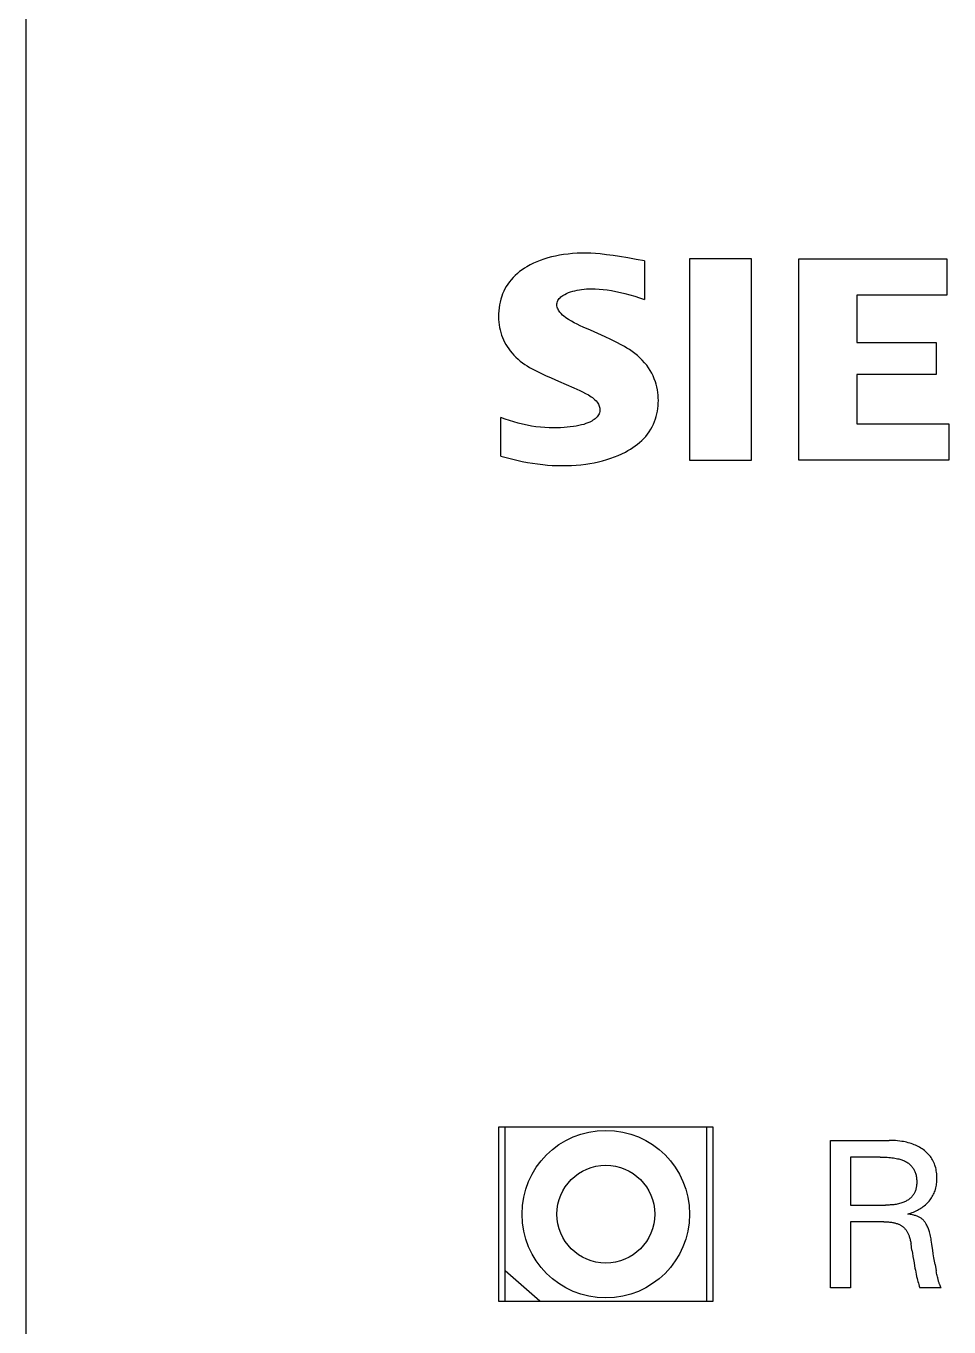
# Model space of a CAD drawing. Extents: x 0 to 420, y 0 to 297.
# Drawn here: x 133.06 to 146.83, y 205.48 to 224.89 of the extents above; entities that cross this region are included whole.
import ezdxf

# ---------------------------------------------------------------- set-up
doc = ezdxf.new("R2010")
doc.units = 0
doc.header["$LTSCALE"] = 23.1
doc.layers.add('10000_FRONT', color=7, linetype='CONTINUOUS')

msp = doc.modelspace()

# ---------------------------------------------------------------- linework, layer by layer
at = {"layer": '10000_FRONT', "color": 7, "linetype": 'CONTINUOUS'}
for p, q in [((133.06, 159.468), (133.06, 247.468)), ((140.961, 221.462), (140.902, 221.449)), ((141.02, 221.474), (140.961, 221.462)), ((141.08, 221.483), (141.02, 221.474)), ((141.147, 221.492), (141.08, 221.483)), ((141.214, 221.499), (141.147, 221.492)), ((141.281, 221.504), (141.214, 221.499)), ((141.348, 221.506), (141.281, 221.504)), ((141.416, 221.506), (141.348, 221.506)), ((141.485, 221.504), (141.416, 221.506)), ((141.555, 221.499), (141.485, 221.504)), ((141.624, 221.493), (141.555, 221.499)), ((141.721, 221.482), (141.624, 221.493)), ((141.818, 221.469), (141.721, 221.482)), ((141.914, 221.455), (141.818, 221.469)), ((140.496, 221.28), (140.46, 221.255)), ((140.533, 221.302), (140.496, 221.28)), ((140.582, 221.33), (140.533, 221.302)), ((140.631, 221.354), (140.582, 221.33)), ((140.682, 221.377), (140.631, 221.354)), ((140.733, 221.397), (140.682, 221.377)), ((140.786, 221.416), (140.733, 221.397)), ((140.843, 221.433), (140.786, 221.416)), ((140.902, 221.449), (140.843, 221.433)), ((142.038, 221.434), (141.914, 221.455)), ((142.162, 221.412), (142.038, 221.434)), ((142.286, 221.39), (142.162, 221.412)), ((142.286, 221.39), (142.286, 220.814)), ((142.958, 221.422), (142.958, 218.414)), ((143.886, 221.422), (142.958, 221.422)), ((143.886, 218.414), (143.886, 221.422)), ((144.59, 218.414), (144.59, 221.422)), ((144.59, 221.422), (146.798, 221.422)), ((146.798, 221.422), (146.798, 220.878)), ((140.272, 221.077), (140.249, 221.044)), ((140.298, 221.109), (140.272, 221.077)), ((140.327, 221.142), (140.298, 221.109)), ((140.358, 221.173), (140.327, 221.142)), ((140.391, 221.202), (140.358, 221.173)), ((140.425, 221.229), (140.391, 221.202)), ((140.46, 221.255), (140.425, 221.229)), ((140.171, 220.899), (140.157, 220.861)), ((140.188, 220.937), (140.171, 220.899)), ((140.206, 220.974), (140.188, 220.937)), ((140.226, 221.009), (140.206, 220.974)), ((140.249, 221.044), (140.226, 221.009)), ((141.055, 220.864), (141.071, 220.875)), ((141.071, 220.875), (141.098, 220.89)), ((141.098, 220.89), (141.126, 220.904)), ((141.126, 220.904), (141.155, 220.916)), ((141.155, 220.916), (141.184, 220.926)), ((141.184, 220.926), (141.216, 220.936)), ((141.216, 220.936), (141.249, 220.945)), ((141.249, 220.945), (141.282, 220.953)), ((141.282, 220.953), (141.316, 220.959)), ((141.316, 220.959), (141.35, 220.965)), ((141.35, 220.965), (141.385, 220.969)), ((141.385, 220.969), (141.42, 220.972)), ((141.42, 220.972), (141.456, 220.973)), ((141.456, 220.973), (141.492, 220.974)), ((141.492, 220.974), (141.551, 220.973)), ((141.551, 220.973), (141.61, 220.97)), ((141.61, 220.97), (141.67, 220.964)), ((141.67, 220.964), (141.729, 220.956)), ((141.729, 220.956), (141.796, 220.946)), ((141.796, 220.946), (141.862, 220.933)), ((141.862, 220.933), (141.928, 220.919)), ((141.928, 220.919), (141.994, 220.903)), ((141.994, 220.903), (142.068, 220.883)), ((142.068, 220.883), (142.141, 220.862)), ((145.454, 220.878), (145.454, 220.174)), ((146.798, 220.878), (145.454, 220.878)), ((140.118, 220.688), (140.113, 220.644)), ((140.124, 220.732), (140.118, 220.688)), ((140.133, 220.776), (140.124, 220.732)), ((140.144, 220.818), (140.133, 220.776)), ((140.157, 220.861), (140.144, 220.818)), ((140.98, 220.734), (140.981, 220.75)), ((140.982, 220.718), (140.98, 220.734)), ((140.981, 220.75), (140.984, 220.766)), ((140.985, 220.701), (140.982, 220.718)), ((140.984, 220.766), (140.989, 220.782)), ((140.99, 220.685), (140.985, 220.701)), ((140.989, 220.782), (140.995, 220.797)), ((140.997, 220.669), (140.99, 220.685)), ((140.995, 220.797), (141.003, 220.811)), ((141.003, 220.811), (141.014, 220.826)), ((141.014, 220.826), (141.027, 220.84)), ((141.027, 220.84), (141.04, 220.853)), ((141.04, 220.853), (141.055, 220.864)), ((142.141, 220.862), (142.214, 220.839)), ((142.214, 220.839), (142.286, 220.814)), ((140.111, 220.6), (140.11, 220.556)), ((140.11, 220.556), (140.111, 220.516)), ((140.113, 220.644), (140.111, 220.6)), ((140.111, 220.516), (140.114, 220.476)), ((141.005, 220.654), (140.997, 220.669)), ((141.014, 220.639), (141.005, 220.654)), ((141.024, 220.625), (141.014, 220.639)), ((141.042, 220.603), (141.024, 220.625)), ((141.063, 220.582), (141.042, 220.603)), ((141.084, 220.563), (141.063, 220.582)), ((141.107, 220.546), (141.084, 220.563)), ((141.13, 220.53), (141.107, 220.546)), ((141.154, 220.514), (141.13, 220.53)), ((141.197, 220.49), (141.154, 220.514)), ((141.24, 220.466), (141.197, 220.49)), ((140.114, 220.476), (140.118, 220.437)), ((140.118, 220.437), (140.124, 220.398)), ((140.124, 220.398), (140.132, 220.359)), ((140.132, 220.359), (140.142, 220.321)), ((140.142, 220.321), (140.154, 220.283)), ((141.283, 220.444), (141.24, 220.466)), ((141.327, 220.423), (141.283, 220.444)), ((141.372, 220.403), (141.327, 220.423)), ((141.482, 220.354), (141.372, 220.403)), ((141.593, 220.304), (141.482, 220.354)), ((141.703, 220.254), (141.593, 220.304)), ((140.154, 220.283), (140.167, 220.247)), ((140.167, 220.247), (140.182, 220.212)), ((140.182, 220.212), (140.2, 220.177)), ((140.2, 220.177), (140.218, 220.143)), ((140.218, 220.143), (140.239, 220.11)), ((140.239, 220.11), (140.261, 220.078)), ((141.785, 220.216), (141.703, 220.254)), ((141.866, 220.175), (141.785, 220.216)), ((141.947, 220.133), (141.866, 220.175)), ((141.987, 220.112), (141.947, 220.133)), ((142.026, 220.089), (141.987, 220.112)), ((145.454, 220.174), (146.638, 220.174)), ((146.638, 220.174), (146.638, 219.694)), ((140.261, 220.078), (140.284, 220.046)), ((140.284, 220.046), (140.311, 220.014)), ((140.311, 220.014), (140.34, 219.982)), ((140.34, 219.982), (140.37, 219.952)), ((140.37, 219.952), (140.401, 219.923)), ((140.401, 219.923), (140.433, 219.895)), ((142.065, 220.065), (142.026, 220.089)), ((142.103, 220.04), (142.065, 220.065)), ((142.143, 220.01), (142.103, 220.04)), ((142.182, 219.978), (142.143, 220.01)), ((142.219, 219.945), (142.182, 219.978)), ((142.255, 219.909), (142.219, 219.945)), ((142.288, 219.871), (142.255, 219.909)), ((140.433, 219.895), (140.467, 219.87)), ((140.467, 219.87), (140.501, 219.845)), ((140.501, 219.845), (140.538, 219.822)), ((140.538, 219.822), (140.574, 219.8)), ((140.574, 219.8), (140.612, 219.779)), ((140.612, 219.779), (140.65, 219.759)), ((140.65, 219.759), (140.73, 219.718)), ((140.73, 219.718), (140.812, 219.68)), ((142.32, 219.832), (142.288, 219.871)), ((142.347, 219.794), (142.32, 219.832)), ((142.372, 219.755), (142.347, 219.794)), ((142.395, 219.715), (142.372, 219.755)), ((142.416, 219.673), (142.395, 219.715)), ((140.812, 219.68), (140.894, 219.643)), ((140.894, 219.643), (141.006, 219.594)), ((141.006, 219.594), (141.119, 219.546)), ((141.119, 219.546), (141.232, 219.498)), ((142.434, 219.631), (142.416, 219.673)), ((142.45, 219.587), (142.434, 219.631)), ((142.462, 219.548), (142.45, 219.587)), ((142.472, 219.509), (142.462, 219.548)), ((145.454, 219.694), (145.454, 218.958)), ((146.638, 219.694), (145.454, 219.694)), ((141.232, 219.498), (141.277, 219.478)), ((141.277, 219.478), (141.321, 219.457)), ((141.321, 219.457), (141.364, 219.436)), ((141.364, 219.436), (141.407, 219.413)), ((141.407, 219.413), (141.45, 219.389)), ((141.45, 219.389), (141.47, 219.376)), ((141.47, 219.376), (141.491, 219.363)), ((141.491, 219.363), (141.51, 219.349)), ((141.51, 219.349), (141.529, 219.334)), ((141.529, 219.334), (141.547, 219.318)), ((142.48, 219.468), (142.472, 219.509)), ((142.486, 219.428), (142.48, 219.468)), ((142.491, 219.387), (142.486, 219.428)), ((142.493, 219.346), (142.491, 219.387)), ((142.494, 219.305), (142.493, 219.346)), ((141.547, 219.318), (141.564, 219.3)), ((141.564, 219.3), (141.58, 219.281)), ((141.58, 219.281), (141.59, 219.267)), ((141.59, 219.267), (141.599, 219.253)), ((141.599, 219.253), (141.607, 219.238)), ((141.607, 219.238), (141.613, 219.223)), ((141.613, 219.223), (141.618, 219.207)), ((141.62, 219.141), (141.616, 219.124)), ((141.618, 219.207), (141.622, 219.191)), ((141.623, 219.157), (141.62, 219.141)), ((141.622, 219.191), (141.623, 219.174)), ((141.623, 219.174), (141.623, 219.157)), ((142.473, 219.108), (142.481, 219.147)), ((142.481, 219.147), (142.487, 219.186)), ((142.487, 219.186), (142.491, 219.226)), ((142.491, 219.226), (142.493, 219.265)), ((142.493, 219.265), (142.494, 219.305)), ((140.142, 218.478), (140.142, 219.054)), ((140.207, 219.03), (140.142, 219.054)), ((140.272, 219.007), (140.207, 219.03)), ((140.337, 218.987), (140.272, 219.007)), ((140.404, 218.968), (140.337, 218.987)), ((140.469, 218.952), (140.404, 218.968)), ((140.535, 218.938), (140.469, 218.952)), ((140.601, 218.926), (140.535, 218.938)), ((141.307, 218.933), (141.267, 218.925)), ((141.348, 218.943), (141.307, 218.933)), ((141.38, 218.951), (141.348, 218.943)), ((141.411, 218.961), (141.38, 218.951)), ((141.442, 218.973), (141.411, 218.961)), ((141.472, 218.985), (141.442, 218.973)), ((141.501, 219), (141.472, 218.985)), ((141.519, 219.011), (141.501, 219)), ((141.535, 219.022), (141.519, 219.011)), ((141.552, 219.034), (141.535, 219.022)), ((141.567, 219.047), (141.552, 219.034)), ((141.581, 219.062), (141.567, 219.047)), ((141.593, 219.078), (141.581, 219.062)), ((141.602, 219.092), (141.593, 219.078)), ((141.61, 219.108), (141.602, 219.092)), ((141.616, 219.124), (141.61, 219.108)), ((142.403, 218.915), (142.422, 218.954)), ((142.422, 218.954), (142.439, 218.995)), ((142.439, 218.995), (142.453, 219.032)), ((142.453, 219.032), (142.464, 219.07)), ((142.464, 219.07), (142.473, 219.108)), ((145.454, 218.958), (146.83, 218.958)), ((146.83, 218.958), (146.83, 218.414)), ((140.667, 218.916), (140.601, 218.926)), ((140.734, 218.909), (140.667, 218.916)), ((140.8, 218.903), (140.734, 218.909)), ((140.866, 218.9), (140.8, 218.903)), ((140.933, 218.899), (140.866, 218.9)), ((140.984, 218.899), (140.933, 218.899)), ((141.036, 218.901), (140.984, 218.899)), ((141.087, 218.904), (141.036, 218.901)), ((141.133, 218.907), (141.087, 218.904)), ((141.18, 218.912), (141.133, 218.907)), ((141.226, 218.918), (141.18, 218.912)), ((141.267, 218.925), (141.226, 218.918)), ((142.246, 218.709), (142.276, 218.739)), ((142.276, 218.739), (142.305, 218.771)), ((142.305, 218.771), (142.332, 218.805)), ((142.332, 218.805), (142.358, 218.841)), ((142.358, 218.841), (142.382, 218.877)), ((142.382, 218.877), (142.403, 218.915)), ((142.003, 218.538), (142.04, 218.559)), ((142.04, 218.559), (142.077, 218.581)), ((142.077, 218.581), (142.113, 218.604)), ((142.113, 218.604), (142.147, 218.628)), ((142.147, 218.628), (142.181, 218.653)), ((142.181, 218.653), (142.214, 218.68)), ((142.214, 218.68), (142.246, 218.709)), ((140.142, 218.478), (140.222, 218.456)), ((140.222, 218.456), (140.302, 218.435)), ((140.302, 218.435), (140.383, 218.416)), ((140.383, 218.416), (140.464, 218.399)), ((140.464, 218.399), (140.54, 218.384)), ((140.54, 218.384), (140.616, 218.371)), ((140.616, 218.371), (140.692, 218.36)), ((140.692, 218.36), (140.769, 218.351)), ((140.769, 218.351), (140.84, 218.344)), ((141.34, 218.349), (141.41, 218.357)), ((141.41, 218.357), (141.474, 218.367)), ((141.474, 218.367), (141.538, 218.379)), ((141.538, 218.379), (141.601, 218.392)), ((141.601, 218.392), (141.663, 218.408)), ((141.663, 218.408), (141.726, 218.425)), ((141.726, 218.425), (141.783, 218.444)), ((141.783, 218.444), (141.839, 218.464)), ((141.839, 218.464), (141.894, 218.487)), ((141.894, 218.487), (141.949, 218.511)), ((141.949, 218.511), (142.003, 218.538)), ((142.958, 218.414), (143.886, 218.414)), ((146.83, 218.414), (144.59, 218.414)), ((140.84, 218.344), (140.912, 218.339)), ((140.912, 218.339), (140.984, 218.336)), ((140.984, 218.336), (141.057, 218.335)), ((141.057, 218.335), (141.127, 218.335)), ((141.127, 218.335), (141.198, 218.338)), ((141.198, 218.338), (141.269, 218.342)), ((141.269, 218.342), (141.34, 218.349)), ((140.11, 208.468), (140.11, 205.868)), ((143.31, 208.468), (140.11, 208.468)), ((140.21, 205.868), (140.21, 208.468)), ((143.21, 208.468), (143.21, 205.868)), ((143.31, 205.868), (143.31, 208.468)), ((145.06, 206.068), (145.06, 208.268)), ((145.06, 208.268), (145.936, 208.268)), ((145.968, 208.268), (145.936, 208.268)), ((146, 208.267), (145.968, 208.268)), ((146.032, 208.265), (146, 208.267)), ((146.063, 208.262), (146.032, 208.265)), ((146.095, 208.259), (146.063, 208.262)), ((146.126, 208.254), (146.095, 208.259)), ((146.15, 208.25), (146.126, 208.254)), ((146.174, 208.246), (146.15, 208.25)), ((146.198, 208.24), (146.174, 208.246)), ((146.221, 208.234), (146.198, 208.24)), ((146.245, 208.228), (146.221, 208.234)), ((146.268, 208.22), (146.245, 208.228)), ((146.29, 208.212), (146.268, 208.22)), ((146.311, 208.204), (146.29, 208.212)), ((146.332, 208.196), (146.311, 208.204)), ((146.352, 208.186), (146.332, 208.196)), ((146.372, 208.176), (146.352, 208.186)), ((146.391, 208.166), (146.372, 208.176)), ((146.41, 208.154), (146.391, 208.166)), ((146.429, 208.142), (146.41, 208.154)), ((146.446, 208.13), (146.429, 208.142)), ((146.463, 208.117), (146.446, 208.13)), ((146.48, 208.104), (146.463, 208.117)), ((146.495, 208.09), (146.48, 208.104)), ((146.511, 208.075), (146.495, 208.09)), ((146.525, 208.06), (146.511, 208.075)), ((145.361, 208.019), (145.361, 207.303)), ((145.805, 208.019), (145.361, 208.019)), ((145.805, 208.019), (145.831, 208.019)), ((145.831, 208.019), (145.857, 208.018)), ((145.857, 208.018), (145.882, 208.017)), ((145.882, 208.017), (145.908, 208.016)), ((145.908, 208.016), (145.933, 208.014)), ((145.933, 208.014), (145.959, 208.012)), ((145.959, 208.012), (145.98, 208.01)), ((145.98, 208.01), (146, 208.007)), ((146, 208.007), (146.021, 208.004)), ((146.021, 208.004), (146.042, 208)), ((146.042, 208), (146.063, 207.995)), ((146.063, 207.995), (146.083, 207.991)), ((146.083, 207.991), (146.097, 207.987)), ((146.097, 207.987), (146.112, 207.983)), ((146.112, 207.983), (146.126, 207.978)), ((146.126, 207.978), (146.139, 207.973)), ((146.139, 207.973), (146.153, 207.967)), ((146.153, 207.967), (146.166, 207.962)), ((146.166, 207.962), (146.18, 207.955)), ((146.18, 207.955), (146.191, 207.949)), ((146.191, 207.949), (146.203, 207.942)), ((146.203, 207.942), (146.214, 207.934)), ((146.214, 207.934), (146.225, 207.927)), ((146.225, 207.927), (146.236, 207.918)), ((146.236, 207.918), (146.246, 207.91)), ((146.246, 207.91), (146.256, 207.901)), ((146.256, 207.901), (146.265, 207.891)), ((146.265, 207.891), (146.274, 207.881)), ((146.274, 207.881), (146.282, 207.871)), ((146.282, 207.871), (146.29, 207.86)), ((146.539, 208.044), (146.525, 208.06)), ((146.552, 208.028), (146.539, 208.044)), ((146.564, 208.011), (146.552, 208.028)), ((146.575, 207.994), (146.564, 208.011)), ((146.586, 207.976), (146.575, 207.994)), ((146.595, 207.958), (146.586, 207.976)), ((146.604, 207.939), (146.595, 207.958)), ((146.612, 207.92), (146.604, 207.939)), ((146.619, 207.901), (146.612, 207.92)), ((146.626, 207.882), (146.619, 207.901)), ((146.632, 207.86), (146.626, 207.882)), ((146.29, 207.86), (146.297, 207.849)), ((146.297, 207.849), (146.304, 207.837)), ((146.304, 207.837), (146.31, 207.826)), ((146.31, 207.826), (146.316, 207.814)), ((146.316, 207.814), (146.322, 207.802)), ((146.322, 207.802), (146.326, 207.789)), ((146.326, 207.789), (146.331, 207.777)), ((146.331, 207.777), (146.335, 207.763)), ((146.335, 207.763), (146.339, 207.748)), ((146.339, 207.748), (146.342, 207.733)), ((146.342, 207.733), (146.345, 207.719)), ((146.345, 207.719), (146.347, 207.704)), ((146.347, 207.704), (146.348, 207.689)), ((146.348, 207.689), (146.349, 207.674)), ((146.637, 207.838), (146.632, 207.86)), ((146.641, 207.816), (146.637, 207.838)), ((146.645, 207.794), (146.641, 207.816)), ((146.647, 207.771), (146.645, 207.794)), ((146.649, 207.749), (146.647, 207.771)), ((146.65, 207.727), (146.649, 207.749)), ((146.649, 207.662), (146.65, 207.683)), ((146.65, 207.704), (146.65, 207.727)), ((146.65, 207.683), (146.65, 207.704)), ((146.316, 207.486), (146.311, 207.475)), ((146.321, 207.497), (146.316, 207.486)), ((146.326, 207.508), (146.321, 207.497)), ((146.33, 207.52), (146.326, 207.508)), ((146.334, 207.532), (146.33, 207.52)), ((146.337, 207.544), (146.334, 207.532)), ((146.34, 207.556), (146.337, 207.544)), ((146.343, 207.568), (146.34, 207.556)), ((146.345, 207.581), (146.343, 207.568)), ((146.346, 207.593), (146.345, 207.581)), ((146.348, 207.606), (146.346, 207.593)), ((146.349, 207.618), (146.348, 207.606)), ((146.349, 207.674), (146.35, 207.658)), ((146.35, 207.643), (146.349, 207.631)), ((146.349, 207.631), (146.349, 207.618)), ((146.35, 207.658), (146.35, 207.643)), ((146.6, 207.464), (146.608, 207.482)), ((146.608, 207.482), (146.615, 207.5)), ((146.615, 207.5), (146.622, 207.518)), ((146.622, 207.518), (146.628, 207.537)), ((146.628, 207.537), (146.633, 207.558)), ((146.633, 207.558), (146.638, 207.578)), ((146.638, 207.578), (146.642, 207.599)), ((146.642, 207.599), (146.645, 207.62)), ((146.645, 207.62), (146.647, 207.641)), ((146.647, 207.641), (146.649, 207.662)), ((145.361, 207.303), (145.885, 207.303)), ((145.902, 207.303), (145.885, 207.303)), ((145.92, 207.304), (145.902, 207.303)), ((145.937, 207.304), (145.92, 207.304)), ((145.955, 207.305), (145.937, 207.304)), ((145.972, 207.306), (145.955, 207.305)), ((145.99, 207.307), (145.972, 207.306)), ((146.007, 207.309), (145.99, 207.307)), ((146.024, 207.311), (146.007, 207.309)), ((146.041, 207.314), (146.024, 207.311)), ((146.059, 207.317), (146.041, 207.314)), ((146.076, 207.321), (146.059, 207.317)), ((146.093, 207.325), (146.076, 207.321)), ((146.11, 207.33), (146.093, 207.325)), ((146.126, 207.335), (146.11, 207.33)), ((146.143, 207.341), (146.126, 207.335)), ((146.155, 207.346), (146.143, 207.341)), ((146.167, 207.351), (146.155, 207.346)), ((146.179, 207.357), (146.167, 207.351)), ((146.191, 207.363), (146.179, 207.357)), ((146.202, 207.369), (146.191, 207.363)), ((146.214, 207.376), (146.202, 207.369)), ((146.224, 207.383), (146.214, 207.376)), ((146.235, 207.391), (146.224, 207.383)), ((146.245, 207.399), (146.235, 207.391)), ((146.255, 207.407), (146.245, 207.399)), ((146.265, 207.416), (146.255, 207.407)), ((146.274, 207.425), (146.265, 207.416)), ((146.282, 207.434), (146.274, 207.425)), ((146.29, 207.444), (146.282, 207.434)), ((146.298, 207.454), (146.29, 207.444)), ((146.305, 207.465), (146.298, 207.454)), ((146.311, 207.475), (146.305, 207.465)), ((146.446, 207.281), (146.462, 207.294)), ((146.462, 207.294), (146.478, 207.307)), ((146.478, 207.307), (146.493, 207.32)), ((146.493, 207.32), (146.507, 207.334)), ((146.507, 207.334), (146.521, 207.349)), ((146.521, 207.349), (146.535, 207.364)), ((146.535, 207.364), (146.548, 207.38)), ((146.548, 207.38), (146.56, 207.396)), ((146.56, 207.396), (146.571, 207.413)), ((146.571, 207.413), (146.581, 207.429)), ((146.581, 207.429), (146.591, 207.446)), ((146.591, 207.446), (146.6, 207.464)), ((146.215, 207.169), (146.237, 207.176)), ((146.233, 207.167), (146.215, 207.169)), ((146.251, 207.164), (146.233, 207.167)), ((146.237, 207.176), (146.258, 207.183)), ((146.269, 207.161), (146.251, 207.164)), ((146.258, 207.183), (146.279, 207.191)), ((146.287, 207.157), (146.269, 207.161)), ((146.279, 207.191), (146.3, 207.199)), ((146.305, 207.153), (146.287, 207.157)), ((146.3, 207.199), (146.32, 207.208)), ((146.317, 207.15), (146.305, 207.153)), ((146.329, 207.146), (146.317, 207.15)), ((146.32, 207.208), (146.339, 207.217)), ((146.341, 207.142), (146.329, 207.146)), ((146.339, 207.217), (146.358, 207.226)), ((146.353, 207.138), (146.341, 207.142)), ((146.365, 207.133), (146.353, 207.138)), ((146.358, 207.226), (146.377, 207.236)), ((146.377, 207.128), (146.365, 207.133)), ((146.377, 207.236), (146.395, 207.247)), ((146.387, 207.123), (146.377, 207.128)), ((146.396, 207.118), (146.387, 207.123)), ((146.395, 207.247), (146.412, 207.258)), ((146.406, 207.112), (146.396, 207.118)), ((146.415, 207.106), (146.406, 207.112)), ((146.412, 207.258), (146.429, 207.269)), ((146.424, 207.1), (146.415, 207.106)), ((146.432, 207.093), (146.424, 207.1)), ((146.429, 207.269), (146.446, 207.281)), ((145.361, 207.054), (145.361, 206.068)), ((145.857, 207.054), (145.361, 207.054)), ((145.857, 207.054), (145.871, 207.054)), ((145.871, 207.054), (145.886, 207.053)), ((145.886, 207.053), (145.9, 207.053)), ((145.9, 207.053), (145.915, 207.052)), ((145.915, 207.052), (145.929, 207.051)), ((145.929, 207.051), (145.944, 207.05)), ((145.944, 207.05), (145.958, 207.048)), ((145.958, 207.048), (145.973, 207.046)), ((145.973, 207.046), (145.985, 207.044)), ((145.985, 207.044), (145.997, 207.042)), ((145.997, 207.042), (146.009, 207.04)), ((146.009, 207.04), (146.02, 207.037)), ((146.02, 207.037), (146.032, 207.034)), ((146.032, 207.034), (146.044, 207.03)), ((146.044, 207.03), (146.055, 207.027)), ((146.055, 207.027), (146.067, 207.023)), ((146.067, 207.023), (146.075, 207.019)), ((146.075, 207.019), (146.084, 207.016)), ((146.084, 207.016), (146.092, 207.012)), ((146.092, 207.012), (146.1, 207.008)), ((146.1, 207.008), (146.108, 207.004)), ((146.108, 207.004), (146.116, 206.999)), ((146.116, 206.999), (146.124, 206.994)), ((146.124, 206.994), (146.132, 206.989)), ((146.132, 206.989), (146.139, 206.984)), ((146.139, 206.984), (146.146, 206.978)), ((146.146, 206.978), (146.153, 206.972)), ((146.153, 206.972), (146.16, 206.965)), ((146.16, 206.965), (146.167, 206.958)), ((146.167, 206.958), (146.173, 206.951)), ((146.173, 206.951), (146.179, 206.944)), ((146.179, 206.944), (146.185, 206.937)), ((146.185, 206.937), (146.191, 206.929)), ((146.191, 206.929), (146.196, 206.921)), ((146.196, 206.921), (146.202, 206.912)), ((146.202, 206.912), (146.207, 206.903)), ((146.207, 206.903), (146.212, 206.894)), ((146.44, 207.086), (146.432, 207.093)), ((146.448, 207.078), (146.44, 207.086)), ((146.455, 207.07), (146.448, 207.078)), ((146.462, 207.062), (146.455, 207.07)), ((146.469, 207.053), (146.462, 207.062)), ((146.475, 207.045), (146.469, 207.053)), ((146.481, 207.036), (146.475, 207.045)), ((146.487, 207.026), (146.481, 207.036)), ((146.492, 207.017), (146.487, 207.026)), ((146.5, 207.004), (146.492, 207.017)), ((146.507, 206.99), (146.5, 207.004)), ((146.513, 206.976), (146.507, 206.99)), ((146.519, 206.962), (146.513, 206.976)), ((146.524, 206.948), (146.519, 206.962)), ((146.529, 206.933), (146.524, 206.948)), ((146.534, 206.919), (146.529, 206.933)), ((146.538, 206.904), (146.534, 206.919)), ((146.544, 206.883), (146.538, 206.904)), ((146.212, 206.894), (146.217, 206.884)), ((146.217, 206.884), (146.222, 206.875)), ((146.222, 206.875), (146.226, 206.865)), ((146.226, 206.865), (146.23, 206.855)), ((146.23, 206.855), (146.234, 206.845)), ((146.234, 206.845), (146.237, 206.835)), ((146.237, 206.835), (146.242, 206.821)), ((146.242, 206.821), (146.246, 206.807)), ((146.246, 206.807), (146.25, 206.793)), ((146.25, 206.793), (146.253, 206.78)), ((146.253, 206.78), (146.256, 206.766)), ((146.256, 206.766), (146.259, 206.752)), ((146.259, 206.752), (146.262, 206.737)), ((146.262, 206.737), (146.264, 206.723)), ((146.278, 206.631), (146.264, 206.723)), ((146.549, 206.862), (146.544, 206.883)), ((146.554, 206.841), (146.549, 206.862)), ((146.558, 206.819), (146.554, 206.841)), ((146.562, 206.798), (146.558, 206.819)), ((146.566, 206.776), (146.562, 206.798)), ((146.569, 206.754), (146.566, 206.776)), ((146.576, 206.713), (146.569, 206.754)), ((146.588, 206.63), (146.576, 206.713)), ((146.278, 206.631), (146.285, 206.584)), ((146.285, 206.584), (146.293, 206.537)), ((146.293, 206.537), (146.301, 206.489)), ((146.596, 206.574), (146.588, 206.63)), ((146.605, 206.518), (146.596, 206.574)), ((146.614, 206.468), (146.605, 206.518)), ((140.726, 205.868), (140.21, 206.322)), ((146.301, 206.489), (146.309, 206.442)), ((146.309, 206.442), (146.317, 206.395)), ((146.317, 206.395), (146.323, 206.364)), ((146.323, 206.364), (146.329, 206.332)), ((146.329, 206.332), (146.335, 206.301)), ((146.622, 206.418), (146.614, 206.468)), ((146.622, 206.418), (146.64, 206.321)), ((146.643, 206.304), (146.64, 206.321)), ((146.335, 206.301), (146.341, 206.27)), ((146.341, 206.27), (146.348, 206.239)), ((146.348, 206.239), (146.355, 206.208)), ((146.355, 206.208), (146.361, 206.185)), ((146.361, 206.185), (146.367, 206.162)), ((146.367, 206.162), (146.373, 206.139)), ((146.373, 206.139), (146.38, 206.116)), ((146.646, 206.286), (146.643, 206.304)), ((146.65, 206.269), (146.646, 206.286)), ((146.653, 206.251), (146.65, 206.269)), ((146.657, 206.234), (146.653, 206.251)), ((146.662, 206.217), (146.657, 206.234)), ((146.664, 206.206), (146.662, 206.217)), ((146.667, 206.196), (146.664, 206.206)), ((146.67, 206.185), (146.667, 206.196)), ((146.673, 206.175), (146.67, 206.185)), ((146.676, 206.164), (146.673, 206.175)), ((146.679, 206.154), (146.676, 206.164)), ((146.682, 206.144), (146.679, 206.154)), ((146.686, 206.133), (146.682, 206.144)), ((146.689, 206.125), (146.686, 206.133)), ((146.692, 206.117), (146.689, 206.125)), ((145.361, 206.068), (145.06, 206.068)), ((146.38, 206.116), (146.386, 206.093)), ((146.386, 206.093), (146.393, 206.07)), ((146.713, 206.07), (146.393, 206.07)), ((146.695, 206.109), (146.692, 206.117)), ((146.698, 206.101), (146.695, 206.109)), ((146.702, 206.093), (146.698, 206.101)), ((146.705, 206.085), (146.702, 206.093)), ((146.709, 206.078), (146.705, 206.085)), ((146.713, 206.07), (146.709, 206.078)), ((140.11, 205.868), (143.31, 205.868))]:
    msp.add_line(p, q, dxfattribs=at)
for radius in [1.25, 0.73]:
    msp.add_circle((141.71, 207.168), radius, dxfattribs=at)

doc.saveas('drawing.dxf')
